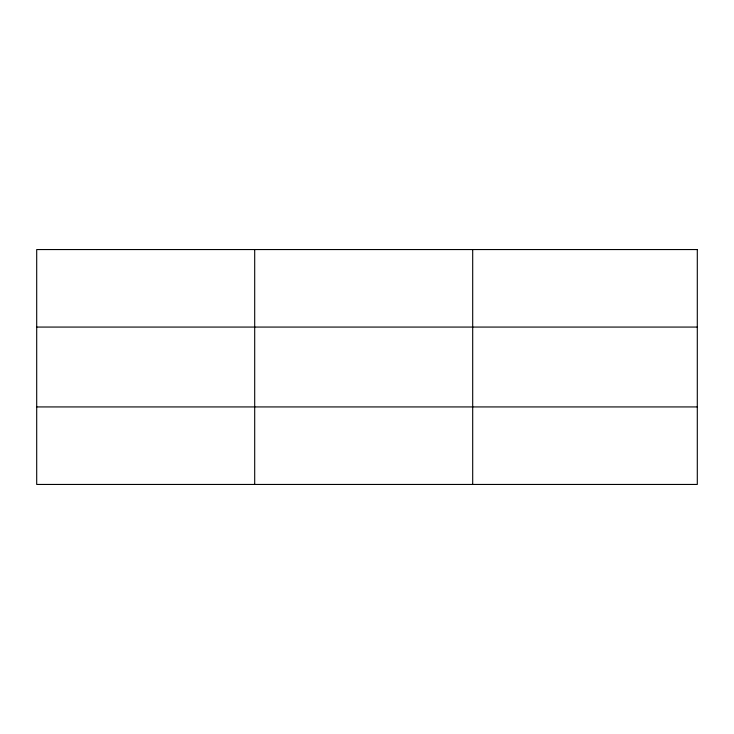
<?xml version="1.0" encoding="UTF-8"?>
<svg xmlns="http://www.w3.org/2000/svg" width="734" height="734" viewBox="0 0 734 734"><rect width="100%" height="100%" fill="white"/><g stroke="black" fill="none" stroke-linecap="round" stroke-linejoin="round"><path stroke-width="1.1" d="M472.696 249.551L472.696 484.449M36.7 327.07L697.3 327.07M36.7 406.93L697.3 406.93M254.698 249.551L254.698 484.449M697.3 249.551L697.3 484.449L36.7 484.449L36.7 249.551L697.3 249.551"/></g></svg>
